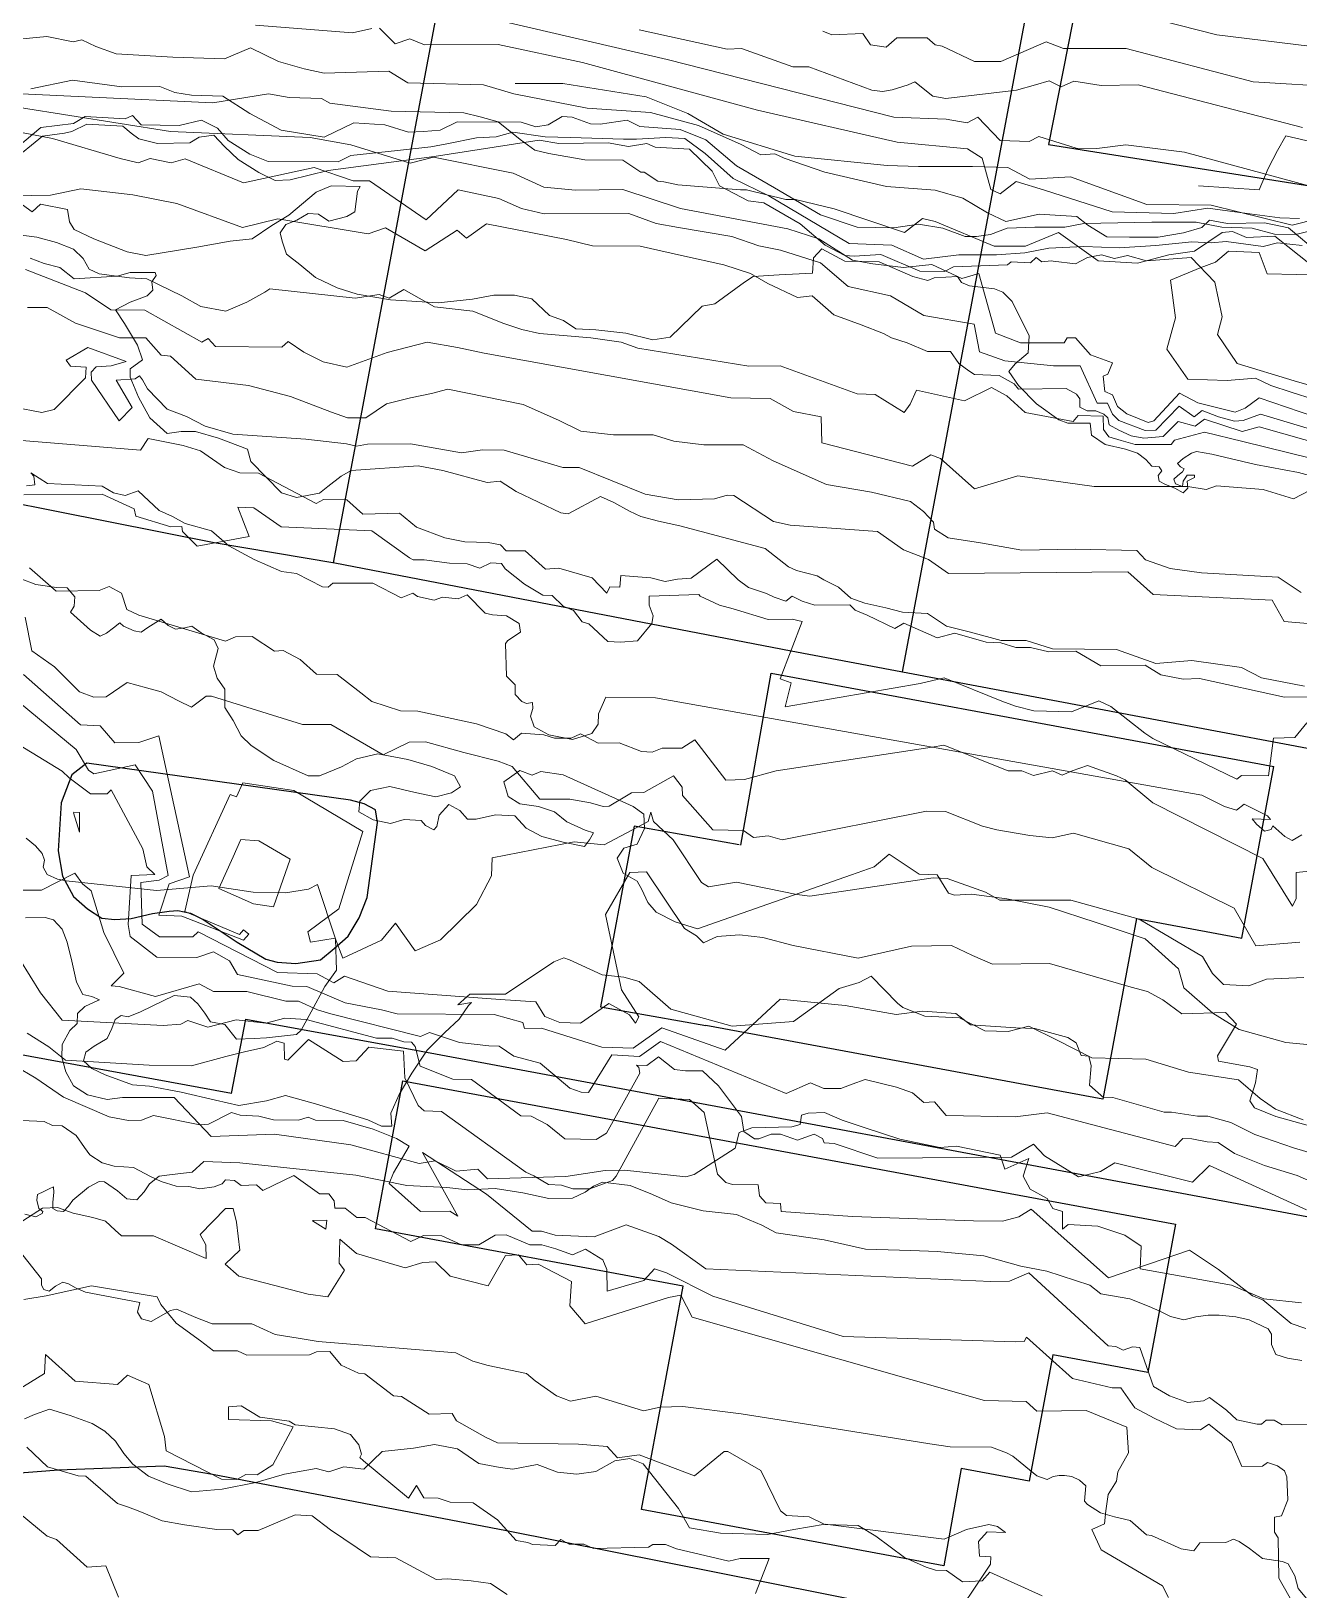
# Model space of a CAD drawing. Header units: metres. Extents: x 683 to 917, y -108 to 80.
# Drawn here: x 767.4 to 809.3, y 1.4 to 53 of the extents above; entities that cross this region are included whole.
import ezdxf

# ---------------------------------------------------------------- set-up
doc = ezdxf.new("R2010")
doc.units = ezdxf.units.M
doc.layers.add('Cadastre with houses', color=6, linetype='Continuous')
doc.layers.add('Landslide2025', color=21, linetype='Continuous')

msp = doc.modelspace()

# ---------------------------------------------------------------- linework, layer by layer
at = {"lineweight": 0}
for points, elevation in [([(774.777, 53.188), (777.997, 52.926), (778.629, 53.071)], 50.5), ([(782.7, 53.373), (788.417, 52.046), (795.922, 50.138), (797.654, 50.074), (798.344, 49.946), (798.697, 50.138), (799.435, 49.368), (800.397, 49.336), (800.717, 49.497), (801.952, 49.112), (802.642, 49.096), (803.604, 49.224), (805.545, 48.983), (809.778, 47.829)], 51), ([(804.751, 53.343), (806.611, 52.868), (811.757, 52.234), (818.416, 50.869), (823.74, 49.226), (824.927, 49.622), (826.233, 49.345), (826.6, 49.206), (826.877, 49.048), (827.124, 48.751), (828.222, 48.613), (829.212, 48.237), (829.618, 48.296), (830.36, 48.296), (830.973, 47.683)], 52.5), ([(766.717, 52.698), (767.872, 52.807), (768.738, 52.626), (769.026, 52.698), (769.495, 52.482), (770.163, 52.229), (772.039, 52.121), (773.753, 52.067), (774.619, 52.428), (775.539, 51.977), (776.387, 51.742), (777.055, 51.598), (779.2, 51.66), (779.826, 51.275), (782.327, 51.203), (783.338, 50.915), (785.767, 50.433), (787.86, 50.289), (789.448, 49.856), (790.867, 49.231), (791.516, 48.894), (791.973, 48.918), (792.286, 48.774), (793.633, 48.317), (795.678, 47.836), (797.29, 47.715), (798.204, 47.451), (799.022, 46.97), (799.623, 46.681), (800.73, 46.921), (801.98, 46.849), (802.341, 46.561), (802.967, 46.176), (803.724, 46.164), (804.675, 46.164), (805.516, 46.308), (806.118, 46.488), (806.37, 46.729), (806.972, 46.621), (808.199, 46.633), (808.992, 46.476), (809.991, 45.634)], 50), ([(778.881, 53.089), (779.405, 52.565), (779.892, 52.728), (780.379, 52.529), (782.82, 52.544), (785.611, 51.942), (791.408, 50.367), (796.027, 49.308), (798.36, 49.092), (798.841, 48.779), (799.13, 47.745), (799.443, 47.6), (799.972, 48.009), (800.91, 47.721), (803.147, 46.999), (805.192, 46.951), (806.322, 47.119), (807.381, 46.975), (808.704, 46.806), (809.353, 46.782)], 50.5), ([(787.489, 53.026), (790.398, 52.393), (790.873, 52.413), (792.575, 51.799), (793.109, 51.799), (795.187, 51.027), (795.543, 50.988), (795.86, 51.047), (796.394, 51.205), (796.612, 51.304), (797.206, 50.829), (797.641, 50.75), (799.976, 51.027), (800.61, 51.205), (801.065, 51.344), (801.461, 51.146), (801.876, 51.324), (802.787, 51.185), (804.014, 51.205), (809.456, 49.8)], 51.5), ([(810.742, 51.126), (807.813, 51.304), (803.618, 52.413), (801.54, 52.413), (800.966, 52.63), (799.462, 51.977), (798.591, 51.977), (797.522, 52.492), (797.285, 52.531), (797.028, 52.769), (796.018, 52.769), (795.662, 52.452), (795.148, 52.531), (794.89, 52.907), (793.861, 52.868), (793.564, 52.986)], 52), ([(809.773, 45.218), (808.535, 46.192), (807.601, 46.152), (807.134, 46.355), (806.789, 46.314), (805.876, 45.705), (805.023, 45.583), (803.988, 45.299), (802.689, 45.38), (801.37, 46.314), (800.274, 45.868), (799.239, 45.868), (797.29, 46.679), (796.864, 46.781), (796.276, 46.314), (793.941, 47.106), (792.663, 47.41), (792.338, 47.41), (791.039, 47.735), (790.836, 47.735), (788.766, 47.897), (788.306, 47.992), (788.103, 48.019), (787.656, 48.317), (787.535, 48.317), (786.939, 48.709), (785.681, 48.723), (784.49, 48.939), (784.03, 49.047), (783.543, 49.399), (782.812, 49.981), (782.217, 50.143), (781.676, 50.279), (779.267, 50.333), (777.237, 50.603), (776.967, 50.752), (775.898, 50.793), (775.208, 50.915), (773.368, 50.617), (764.899, 51.005)], 49.5), ([(766.962, 50.457), (771.965, 49.665), (776.593, 49.463), (777.933, 49.219), (779.901, 48.61), (780.673, 48.813), (783.311, 48.285), (784.326, 47.819), (785.381, 47.717), (786.944, 47.737), (788.852, 47.108), (792.404, 46.438), (793.439, 46.114), (794.555, 45.403), (795.225, 45.281), (796.24, 45.16), (797.174, 45.261), (798.168, 44.794), (798.737, 44.957), (799.285, 42.988), (800.117, 42.663), (801.558, 42.663), (801.659, 42.826), (801.933, 42.826), (802.43, 42.267), (803.161, 42.004), (803.009, 41.628), (802.847, 41.557), (802.902, 41.055), (803.161, 40.938), (803.324, 40.552), (803.633, 40.309), (804.343, 40.025), (804.526, 40.086), (805.379, 40.999), (805.987, 40.684), (807.226, 40.37), (807.55, 40.502), (808.017, 40.847), (809.823, 40.228)], 49), ([(809.718, 39.812), (808.063, 40.299), (807.485, 40.096), (807.201, 40.075), (806.673, 40.217), (806.125, 40.42), (805.861, 40.217), (805.364, 40.563), (804.593, 39.771), (804.237, 39.761), (803.375, 40.096), (803.162, 40.299), (802.989, 40.664), (802.654, 40.664), (802.086, 41.902), (801.203, 41.902), (799.6, 42.064), (798.757, 42.369), (798.575, 43.282), (796.91, 43.566), (795.804, 44.216), (794.404, 44.53), (793.49, 45.312), (792.171, 45.738), (791.451, 45.88), (790.558, 46.185), (788.792, 46.489), (788.051, 46.621), (787.138, 46.946), (784.337, 46.936), (783.586, 47.118), (782.835, 47.443), (781.495, 47.727), (780.43, 46.733), (778.552, 48.032), (778.014, 48.032), (776.726, 48.468), (774.381, 47.961), (772.453, 48.752), (771.986, 48.63), (771.296, 48.772), (770.89, 48.63), (770.302, 48.772), (768.059, 49.432), (767.085, 49.615)], 48.5), ([(766.07, 47.52), (767.988, 47.551), (768.993, 47.764), (770.713, 47.566), (772.174, 47.277), (774.351, 46.485), (775.523, 46.775), (778.507, 46.272), (779.085, 46.47), (780.394, 45.709), (781.46, 46.394), (781.764, 46.135), (782.434, 46.607), (785.083, 46.09), (785.935, 45.876), (787.518, 45.861), (788.888, 45.557), (790.289, 45.252), (791.172, 44.963), (791.75, 44.628), (792.724, 44.171), (793.211, 44.217), (793.744, 43.76), (793.927, 43.593), (794.84, 43.258), (795.571, 42.969), (795.845, 42.832), (796.362, 42.664), (797.032, 42.375), (797.793, 42.375), (798.067, 41.979), (798.402, 41.736), (798.585, 41.614), (799.407, 41.584), (799.909, 41.31), (800.046, 41.127), (801.629, 41.157), (801.972, 40.96), (802.078, 40.807), (802.078, 40.533), (802.322, 40.412), (802.604, 40.412), (802.878, 40.305), (803.007, 40.183), (803.053, 39.955), (803.372, 39.772), (803.783, 39.59), (804.194, 39.513), (804.834, 39.559), (805.336, 40.061), (805.899, 39.909), (806.204, 40.138), (807.452, 39.727), (808.015, 39.879), (810.238, 39.255)], 48), ([(766.77, 46.266), (767.541, 46.164), (768.191, 45.992), (768.749, 45.769), (769.074, 45.454), (769.266, 45.099), (769.601, 44.947), (770.606, 44.815), (771.184, 44.784), (772.341, 44.216), (772.971, 43.871), (773.793, 43.709), (774.493, 44.013), (775.092, 44.348), (775.254, 44.449), (778.085, 44.145), (778.877, 44.267), (779.202, 44.145), (779.689, 44.429), (780.704, 43.861), (781.982, 43.719), (783.007, 43.303), (783.596, 43.11), (784.184, 42.978), (785.879, 42.826), (786.894, 42.684), (787.442, 42.491), (791.116, 41.892), (792.151, 41.902), (794.708, 40.979), (795.297, 40.958), (796.261, 40.36), (796.464, 40.634), (796.667, 41.1), (798.26, 40.745), (799.153, 41.182), (799.66, 40.908), (800.269, 40.36), (801.852, 40.055), (802.025, 40.258), (802.847, 40.238), (802.857, 39.791), (803.04, 39.558), (803.446, 39.426), (803.913, 39.304), (805.1, 39.304), (805.212, 39.446), (806.206, 39.71), (807.475, 39.396), (811.28, 38.462)], 47.5), ([(805.08, 44.738), (806.067, 45.147), (806.572, 45.34), (807.005, 45.701), (808.015, 45.653), (808.28, 44.955), (810.204, 44.907)], 49.1), ([(809.705, 37.79), (809.157, 37.5), (808.152, 37.805), (806.599, 37.927), (806.264, 37.805), (805.656, 37.911), (802.55, 37.911), (800.023, 38.262), (798.592, 37.835), (797.466, 38.84), (797.146, 38.962), (796.537, 38.581), (793.539, 39.358), (793.508, 40.21), (792.595, 40.393), (791.818, 40.819), (790.524, 40.849), (782.35, 42.326), (781.467, 42.509), (780.462, 42.691), (779.138, 42.341), (777.799, 41.854), (777.022, 42.037), (776.383, 42.356), (775.865, 42.706), (775.652, 42.524), (773.46, 42.539), (773.217, 42.813), (773.004, 42.691), (771.116, 43.742), (769.99, 43.757), (769.152, 44.32), (767.158, 45.096)], 47), ([(809.843, 40.793), (809.074, 41.034), (808.4, 41.25), (807.895, 41.491), (806.957, 41.419), (805.658, 41.467), (804.96, 42.453), (805.249, 43.488), (805.079, 44.738)], 49.1), ([(767.23, 43.839), (767.885, 43.839), (768.814, 43.321), (770.275, 42.834), (771.143, 42.834), (771.66, 42.255), (771.965, 42.225), (772.802, 41.464), (774.552, 41.251), (775.938, 40.885), (777.292, 40.368), (777.825, 40.185), (778.434, 40.185), (779.119, 40.642), (779.911, 40.84), (780.611, 40.992), (781.144, 41.129), (783.64, 40.627), (784.812, 40.109), (785.558, 39.744), (786.639, 39.622), (787.948, 39.622), (788.633, 39.409), (789.623, 39.287), (790.932, 39.287), (791.921, 38.754), (793.687, 37.978), (795.179, 37.719), (796.473, 37.415), (796.899, 37.08), (797.234, 36.73), (797.264, 36.501), (797.721, 36.212), (798.786, 36.045), (800.156, 35.801), (801.922, 35.832), (803.962, 35.786), (804.251, 35.482), (805.073, 35.192), (806.108, 35.055), (808.651, 34.903), (809.046, 34.644), (809.412, 34.401)], 46.5), ([(812.985, 33.084), (808.845, 33.434), (808.449, 34.15), (804.506, 34.332), (803.669, 35.078), (797.732, 35.032), (797.062, 35.489), (796.24, 35.809), (795.373, 36.418), (792.481, 36.631), (791.933, 36.753), (790.623, 37.605), (790.395, 37.62), (789.984, 37.499), (788.782, 37.468), (787.686, 37.651), (785.493, 38.534), (784.961, 38.534), (783.012, 39.112), (782.297, 39.127), (781.597, 39.021), (779.907, 39.325), (778.491, 39.31), (778.126, 39.249), (777.791, 39.325), (776.451, 39.477), (774.031, 39.645), (773.118, 39.904), (772.494, 40.223), (771.854, 40.467), (771.2, 41.137), (771.032, 41.441), (770.941, 41.578), (770.789, 41.472), (770.165, 41.426), (770.697, 40.528), (770.264, 40.086), (769.35, 41.433), (769.335, 41.692), (769.502, 41.875), (770.005, 41.905), (770.492, 42.05), (769.228, 42.514), (768.513, 42.096), (768.65, 41.89), (769.175, 41.86), (769.152, 41.51), (768.117, 40.459), (767.699, 40.353), (766.785, 40.535)], 46), ([(766.769, 39.458), (770.97, 39.116), (771.222, 39.493), (772.386, 39.264), (772.957, 39.093), (773.756, 38.534), (774.258, 38.362), (774.875, 38.351), (776.793, 37.346), (777.033, 37.483), (777.809, 37.472), (778.334, 36.992), (779.544, 37.027), (780.115, 36.559), (781.051, 36.205), (781.714, 36.079), (782.479, 36.056), (782.89, 35.976), (783.084, 35.782), (783.712, 35.782), (784.385, 35.166), (784.83, 35.2), (785.926, 34.88), (786.417, 34.378), (786.509, 34.583), (786.84, 34.572), (786.874, 34.96), (787.867, 34.88), (788.347, 34.766), (788.758, 34.835), (789.203, 34.869), (790.059, 35.497), (790.767, 34.823), (791.11, 34.561), (791.703, 34.367), (791.954, 34.241), (792.343, 34.115), (792.548, 34.275), (792.879, 34.115), (793.302, 33.978), (794.466, 33.99), (794.637, 33.818), (795.037, 33.647), (795.95, 33.202), (796.247, 33.385), (797.355, 32.894), (797.937, 33.054), (798.976, 32.757), (799.467, 32.734), (799.958, 32.574), (800.449, 32.574), (801.054, 32.437), (801.944, 32.46), (802.778, 31.969), (804.239, 31.992), (804.764, 31.672), (805.495, 31.524), (806.043, 31.547), (808.851, 30.93), (810.233, 30.941)], 45.5), ([(809.596, 30.085), (809.197, 29.594), (808.489, 29.571), (808.329, 28.327), (807.427, 28.338), (807.279, 28.213), (804.499, 29.566), (804.236, 29.737), (803.106, 30.628), (802.706, 30.81), (801.804, 30.445), (800.56, 30.479), (799.943, 30.639), (799.498, 30.799), (797.58, 31.575), (796.792, 31.381), (792.317, 30.616), (792.522, 31.404), (792.157, 31.541), (792.888, 33.436), (792.557, 33.516), (791.757, 33.505), (790.593, 33.858), (790.148, 33.984), (789.508, 34.281), (789.463, 34.327), (787.819, 34.281), (787.819, 33.984), (787.944, 33.63), (787.91, 33.368), (787.431, 32.797), (786.871, 32.751), (786.449, 32.774), (785.821, 33.356), (785.592, 33.425), (785.307, 33.801), (784.965, 33.95), (784.599, 34.304), (784.291, 34.315), (783.686, 34.68), (783.046, 35.183), (782.921, 35.354), (782.578, 35.377), (782.213, 35.206), (781.791, 35.343), (781.208, 35.365), (780.364, 35.48), (779.998, 35.48), (779.884, 35.548), (778.628, 36.439), (775.626, 36.576), (774.724, 37.204), (774.198, 37.226), (774.575, 36.256), (772.851, 35.936), (772.36, 36.416), (772.338, 36.587), (771.972, 36.576), (770.819, 36.93), (770.762, 37.169), (769.7, 37.649), (767.109, 37.637)], 45), ([(767.299, 35.212), (768.173, 34.441), (769.598, 34.467), (769.932, 34.596), (770.343, 34.377), (770.517, 33.831), (770.915, 33.645), (773.785, 32.785), (774.119, 32.926), (774.672, 32.939), (775.404, 32.451), (775.699, 32.476), (776.264, 32.181), (776.804, 31.693), (777.484, 31.68), (778.268, 31.076), (778.627, 30.794), (779.578, 30.486), (780.156, 30.473), (782.095, 30.049), (783.071, 29.715), (783.328, 29.522), (783.585, 29.741), (784.33, 29.689), (784.677, 29.574), (785.229, 29.574), (785.537, 29.715), (786.128, 29.407), (786.822, 29.419), (787.567, 29.137), (787.914, 29.111), (788.248, 29.24), (788.903, 29.24), (789.326, 29.522), (790.354, 28.186), (790.97, 28.212), (792.024, 28.495), (797.187, 29.278), (797.572, 29.342), (799.704, 28.495), (800.154, 28.495), (800.539, 28.341), (801.168, 28.495), (801.49, 28.353), (801.824, 28.495), (802.337, 28.675), (803.288, 28.328), (803.583, 28.199), (804.495, 27.429), (808.143, 25.592), (809.119, 24.012), (809.247, 24.269), (809.247, 25.13), (809.684, 25.168)], 44.5), ([(809.369, 22.818), (807.905, 22.702), (807.186, 23.948), (804.463, 25.297), (803.705, 25.913), (801.868, 26.427), (801.162, 26.273), (800.417, 26.35), (799.325, 26.542), (798.85, 26.658), (797.63, 27.146), (797.001, 27.159), (792.223, 26.208), (791.76, 26.337), (791.272, 26.286), (790.938, 26.517), (789.924, 26.542), (788.922, 27.673), (788.909, 27.955), (788.626, 28.328), (787.637, 27.775), (787.226, 27.763), (786.494, 27.326), (786.289, 27.313), (785.878, 27.429), (785.184, 27.557), (784.195, 27.557), (783.283, 28.636), (782.821, 28.816), (781.678, 29.098), (780.406, 29.458), (779.867, 29.445), (779.006, 29.021), (777.272, 30.023), (776.335, 30.023), (773.317, 30.961), (773.15, 30.961), (772.662, 30.601), (772.225, 30.807), (771.66, 31.115), (771.172, 31.243), (770.529, 31.423), (769.836, 30.948), (769.425, 30.935), (768.95, 31.115), (768.128, 31.937), (767.37, 32.463), (767.151, 33.581)], 44), ([(811.225, 16.309), (808.567, 17.054), (807.86, 17.337), (807.706, 17.568), (807.899, 18.159), (807.963, 18.608), (807.706, 18.698), (806.666, 18.878), (806.64, 19.058), (807.269, 20.111), (806.897, 20.496), (805.458, 20.445), (804.829, 20.907), (804.315, 21.19), (803.776, 21.331), (801.079, 22.115), (799.184, 22.095), (798.529, 22.378), (797.823, 22.712), (796.5, 22.686), (794.74, 22.288), (792.582, 22.712), (791.581, 22.981), (790.81, 23.059), (790.065, 23.007), (789.615, 22.802), (789.384, 23.033), (788.986, 23.277), (787.727, 25.152), (787.175, 25.126), (786.366, 23.739), (786.905, 21.248), (787.47, 20.348), (787.368, 20.143), (787.162, 20.413), (786.482, 20.785), (785.544, 20.143), (784.863, 20.156), (784.362, 20.361), (784.067, 20.849), (782.885, 20.926), (779.161, 21.196), (777.722, 21.697), (777.375, 21.479), (776.823, 21.774), (775.513, 21.813), (772.88, 23.161), (772.706, 22.994), (771.602, 22.994), (771.024, 23.418), (770.985, 24.792), (771.589, 24.87), (771.884, 25.03), (771.371, 27.817), (770.793, 28.691), (769.431, 28.395), (769.251, 28.511), (768.84, 29.204), (766.015, 31.529)], 43), ([(767.1, 31.683), (768.988, 30.013), (769.63, 29.988), (770.118, 29.423), (770.915, 29.436), (771.583, 29.654), (772.597, 24.979), (771.917, 24.748), (771.583, 23.72), (772.34, 23.681), (774.383, 22.885), (774.562, 23.091), (774.383, 23.232), (774.254, 23.078), (772.443, 23.836), (772.713, 25.043), (773.946, 27.714), (774.151, 27.637), (774.357, 28.1), (776.052, 27.843), (778.338, 26.481), (777.542, 23.925), (776.515, 23.168), (776.605, 22.821), (777.414, 22.949), (777.671, 22.294), (778.955, 22.885), (779.417, 23.45), (780.072, 22.538), (780.907, 22.898), (782.102, 24.067), (782.59, 25.017), (782.616, 25.608), (785.338, 26.147), (786.327, 26.045), (787.779, 26.815), (787.869, 27.124), (787.959, 26.815), (788.614, 26.212), (789.551, 24.799), (789.782, 24.658), (790.707, 24.812), (792.711, 24.401), (793.135, 24.349), (797.219, 24.953), (797.681, 24.927), (798.953, 24.478), (799.428, 24.208), (801.779, 24.208), (804.039, 23.579), (806.145, 22.346), (806.467, 21.781), (806.839, 21.421), (807.674, 21.37), (808.265, 21.601), (809.498, 21.652)], 43.5), ([(766.336, 29.725), (768.378, 28.479), (768.609, 28.26), (769.316, 27.734), (769.868, 27.734), (769.996, 27.862), (771.05, 25.91), (771.178, 25.319), (771.448, 25.062), (770.664, 25.024), (770.562, 23.405), (770.626, 23.007), (771.512, 22.326), (772.835, 22.314), (773.387, 22.506), (773.914, 22.198), (774.184, 21.748), (774.761, 21.633), (775.994, 21.363), (776.483, 21.35), (777.754, 20.811), (778.949, 20.58), (779.475, 20.451), (782.686, 20.426), (783.637, 20.156), (783.688, 19.963), (784.253, 19.976), (786.244, 19.347), (787.284, 19.308), (788.235, 19.989), (790.328, 19.244), (792.152, 20.939), (794.31, 20.721), (795.992, 20.426), (796.866, 20.541), (797.97, 20.464), (798.458, 20.079), (799.961, 19.989), (800.591, 19.963), (801.682, 19.668), (801.952, 19.488), (802.119, 19.064), (802.376, 19.051), (802.453, 18.73), (802.401, 18.088), (802.877, 17.664), (803.172, 17.677), (804.868, 17.189), (805.112, 17.189), (805.972, 17.06), (806.319, 17.06), (807.077, 16.855), (807.873, 16.457), (809.157, 16.007), (810.673, 15.558)], 42.5), ([(768.751, 27.13), (768.956, 27.117), (768.956, 26.462), (768.751, 27.104)], 42.1), ([(774.282, 26.218), (774.891, 26.177), (775.926, 25.569), (775.378, 23.996), (774.708, 24.087), (773.562, 24.594), (774.039, 25.65), (774.282, 26.198)], 43.1), ([(811.281, 14.209), (809.278, 15.095), (808.199, 15.423), (807.197, 15.827), (806.658, 16.193), (806.292, 16.213), (805.791, 16.309), (805.487, 16.324), (805.237, 16.054), (800.998, 17.171), (799.939, 17.036), (797.656, 17.085), (797.261, 17.537), (796.914, 17.508), (796.538, 17.836), (796.008, 18.019), (794.968, 18.269), (794.535, 18.125), (794.169, 17.971), (793.6, 17.971), (793.157, 18.163), (792.358, 17.807), (788.187, 19.531), (787.493, 19.04), (786.578, 19.088), (785.807, 17.846), (785.566, 17.855), (785.191, 17.99), (784.208, 18.818), (783.332, 19.05), (782.85, 19.377), (782.503, 19.387), (781.54, 19.502), (780.538, 19.83), (780.249, 19.695), (777.272, 20.446), (776.829, 20.581), (776.203, 20.87), (775.789, 20.87), (774.489, 21.188), (773.39, 21.193), (772.918, 21.443), (771.473, 21.02), (770.26, 21.357), (770, 21.376), (770.414, 21.79), (769.759, 23.139), (769.335, 24.526), (769.046, 24.748), (768.795, 25.104), (767.697, 24.545), (767.071, 24.545)], 42), ([(766.975, 22.249), (767.658, 21.143), (768.373, 20.244), (771.722, 20.06), (772.307, 20.103), (772.535, 20.233), (773.206, 20.005), (774.138, 20.255), (775.125, 20.135), (775.753, 20.309), (776.458, 20.265), (778.788, 19.648), (779.308, 19.648), (779.687, 19.518), (779.947, 19.507), (780.066, 19.366), (780.229, 18.716), (781.313, 18.282), (781.93, 18.271), (783.567, 17.069), (783.903, 17.058), (784.434, 16.787), (785.019, 16.31), (786.059, 16.288), (786.406, 16.494), (787.511, 18.488), (787.479, 18.672), (787.392, 18.748), (787.739, 18.74), (788.129, 19.022), (788.66, 18.61), (789.018, 18.556), (789.581, 18.556), (790.112, 18.068), (790.871, 17.05), (790.947, 16.551), (791.304, 16.313), (791.445, 16.313), (791.857, 16.464), (792.171, 16.464), (792.724, 16.269), (793.277, 16.464), (793.558, 16.324), (793.613, 16.172), (793.938, 16.15), (795.39, 15.673), (799.811, 15.706), (800.548, 16.128), (800.906, 15.744), (802.033, 15.056), (802.764, 15.229), (803.241, 15.511), (805.81, 14.871), (806.373, 15.424), (809.581, 13.961)], 41.5), ([(767.223, 19.808), (767.93, 19.357), (768.491, 18.918), (771.259, 18.747), (772.661, 18.723), (773.794, 19.04), (774.416, 19.186), (775.05, 19.332), (775.489, 19.539), (775.733, 19.478), (775.745, 18.942), (775.855, 18.918), (776.537, 19.6), (777.684, 18.869), (778.11, 18.893), (778.537, 19.344), (779.683, 19.21), (779.72, 18.332), (780.171, 17.418), (780.366, 17.235), (780.939, 17.211), (783.731, 15.211), (783.999, 15.089), (784.486, 14.797), (784.913, 14.772), (785.291, 14.651), (785.848, 14.651), (786.604, 14.927), (786.718, 15.073), (788.14, 17.658), (789.148, 17.609), (789.635, 17.186), (790.074, 15.138), (790.351, 14.862), (790.578, 14.797), (791.423, 14.781), (791.472, 14.423), (791.684, 14.195), (792.171, 14.163), (792.188, 13.903), (794.545, 13.74), (798.56, 13.594), (799.519, 13.578), (800.055, 13.724), (800.462, 13.984), (803.03, 11.708), (805.712, 12.619), (806.671, 11.985), (807.793, 11.107), (808.134, 10.977), (809.077, 10.197), (809.565, 10.034)], 41), ([(809.615, 6.854), (808.774, 6.845), (808.518, 6.991), (808.253, 6.991), (808.097, 6.863), (807.951, 6.863), (807.283, 7.009), (806.936, 7.329), (806.369, 7.741), (806.177, 7.631), (805.656, 7.576), (805.043, 7.796), (804.513, 8.107), (804.065, 9.405), (803.818, 9.423), (803.516, 9.314), (803.269, 9.433), (803.022, 9.451), (800.389, 11.874), (799.749, 11.6), (799.127, 11.581), (789.691, 12.002), (788.557, 12.825), (788.136, 13.081), (787.057, 13.465), (785.997, 13.063), (784.698, 13.117), (784.246, 13.255), (783.944, 13.255), (782.426, 14.48), (780.314, 15.861), (781.475, 13.748), (781.219, 13.913), (780.241, 13.904), (779.207, 14.827), (779.354, 15.184), (779.866, 16.071), (779.454, 16.318), (778.677, 16.629), (777.68, 16.912), (776.763, 16.924), (776.519, 17.022), (776.202, 16.924), (775.373, 16.936), (774.886, 17.058), (774.276, 17.095), (773.983, 17.18), (773.227, 16.79), (772.935, 16.778), (771.399, 17.083), (771.009, 16.924), (770.57, 16.912), (769.936, 17.034), (768.424, 17.692), (767.51, 18.314), (766.827, 18.716)], 40.5), ([(765.546, 16.983), (767.782, 16.887), (768.056, 16.75), (768.372, 16.736), (768.838, 16.421), (769.112, 16.023), (769.291, 15.776), (769.702, 15.516), (770.1, 15.406), (770.738, 15.365), (771.3, 15.063), (771.657, 14.898), (772.151, 14.747), (772.576, 14.734), (772.932, 14.651), (773.412, 14.72), (773.673, 14.816), (773.783, 14.953), (774.084, 14.926), (774.304, 14.761), (774.811, 14.789), (775.017, 14.597), (776.046, 15.09), (776.896, 14.487), (777.212, 14.487), (777.39, 14.254), (777.41, 14.019), (777.751, 14.018), (778.137, 13.705), (778.412, 13.705), (779.918, 12.915), (780.345, 13.104), (780.946, 13.1), (781.596, 12.802), (782.172, 12.802), (782.721, 13.117), (783.078, 13.131), (783.859, 12.802), (784.257, 12.802), (784.723, 12.665), (785.272, 12.473), (785.711, 12.651), (786.287, 12.308), (786.41, 11.979), (786.424, 11.266), (786.986, 11.43), (787.645, 11.622), (787.988, 12.007), (788.39, 11.878), (789.926, 11.101), (794.242, 9.766), (799.948, 9.583), (800.24, 9.602), (800.313, 9.748), (801.831, 8.376), (803.148, 8.066), (803.441, 8.066), (803.898, 7.407), (804.538, 7.06), (805.283, 6.712), (806.069, 6.676), (806.348, 6.859), (807.098, 6.255), (807.441, 5.46), (808.127, 5.469), (808.291, 5.597), (808.621, 5.487), (808.858, 5.322), (808.931, 5.121), (808.968, 4.353), (808.758, 3.832), (808.52, 3.786), (808.529, 3.283), (808.648, 3.101), (808.666, 1.766), (809.855, -0.324)], 40), ([(766.424, 13.179), (767.723, 14.015), (768.225, 14.035), (768.737, 13.848), (769.396, 13.71), (769.809, 13.582), (770.129, 13.287), (770.341, 13.1), (771.403, 13.095), (773.15, 12.352), (773.14, 12.805), (772.944, 13.14), (773.79, 14.006), (774.036, 14.006), (774.154, 13.553), (774.262, 12.618), (773.77, 12.165), (774.223, 11.762), (776.526, 11.171), (777.175, 11.073), (777.726, 11.959), (777.549, 12.195), (777.569, 12.982), (778.12, 12.51), (779.734, 12.037), (780.324, 12.215), (780.737, 12.234), (781.229, 11.762), (782.489, 11.447), (783.06, 12.451), (783.493, 12.47), (783.768, 12.136), (784.142, 12.155), (785.245, 11.585), (785.185, 10.778), (785.697, 10.187), (788.453, 11.053), (788.866, 11.132), (789.24, 10.404), (798.923, 7.648), (800.301, 7.609), (800.655, 7.294), (802.289, 7.314), (803.637, 6.763), (803.686, 5.916), (803.332, 5.287), (803.293, 4.972), (803.017, 4.529), (802.938, 3.997), (802.899, 3.564), (802.476, 3.377), (802.781, 2.698), (804.818, 1.508), (805.015, 1.124)], 39.5), ([(776.667, 13.604), (777.139, 13.619), (777.114, 13.315), (776.667, 13.589)], 39.6), ([(800.832, 1.173), (799.1, 1.96), (798.845, 1.675), (798.195, 1.645), (797.664, 2.019), (797.3, 2.029), (796.994, 2.128), (796.276, 2.452), (795.322, 3.151), (794.741, 3.505), (793.629, 3.545), (793.117, 3.791), (792.369, 3.84), (792.168, 3.993), (791.518, 5.331), (790.416, 5.961), (790.298, 5.961), (789.314, 5.154), (787.483, 5.843), (786.765, 5.744), (786.421, 6.118), (785.476, 6.197), (782.799, 6.246), (782.396, 6.433), (781.431, 6.974), (781.293, 7.21), (780.536, 7.191), (779.611, 7.781), (779.355, 7.801), (778.4, 8.529), (778.194, 8.549), (777.613, 8.815), (777.239, 9.267), (776.796, 9.257), (776.57, 9.159), (774.493, 9.149), (774.179, 9.287), (773.391, 9.287), (772.958, 9.621), (772.151, 10.202), (771.64, 10.822), (771.522, 11.078), (769.347, 11.442), (767.851, 11.107), (767.113, 10.989)], 39), ([(766.637, 7.825), (767.794, 8.543), (767.829, 9.166), (768.811, 8.289), (770.204, 8.175), (770.537, 8.482), (771.247, 8.175), (771.764, 6.458), (771.817, 5.984), (773.648, 5.038), (774.157, 5.029), (774.455, 5.195), (774.832, 5.187), (775.349, 5.52), (776.032, 6.773), (775.314, 6.975), (773.885, 7.018), (773.885, 7.439), (774.306, 7.465), (774.928, 7.089), (775.892, 6.966), (776.094, 6.843), (777.391, 6.703), (777.925, 6.519), (778.197, 6.177), (778.293, 5.87), (778.232, 5.756), (778.355, 5.651), (779.845, 4.415), (780.116, 4.827), (780.353, 4.424), (780.826, 4.407), (781.229, 4.284), (781.983, 4.258), (782.789, 3.697), (783.412, 3.013), (783.797, 2.943), (783.955, 2.873), (784.7, 2.847), (784.893, 3.039), (785.165, 2.891), (785.655, 2.891), (785.971, 2.75), (787.794, 2.785), (787.934, 2.873), (788.355, 2.873), (788.723, 2.733), (790.458, 2.33), (790.826, 2.417), (791.79, 2.417), (791.343, 1.252)], 38.5), ([(783.114, 1.22), (782.566, 1.584), (781.918, 1.671), (781.138, 1.741), (780.761, 1.724), (779.424, 2.438), (778.583, 2.473), (777.268, 3.367), (776.655, 3.823), (776.094, 3.858), (774.871, 3.341), (774.389, 3.341), (774.196, 3.201), (774.03, 3.358), (773.495, 3.376), (772.426, 3.534), (771.69, 3.656), (770.945, 3.972), (770.577, 4.112), (770.209, 4.235), (769.166, 5.137), (768.903, 5.155), (768.272, 5.339), (767.895, 5.453), (767.203, 6.101)], 38), ([(766.983, 3.889), (767.877, 3.152), (768.193, 3.047), (769.205, 2.123), (769.827, 2.175), (770.239, 1.132)], 37.5)]:
    msp.add_lwpolyline(points, dxfattribs=dict(at, elevation=elevation))
at = {"layer": 'Cadastre with houses'}
for p, q in [((803.272, 60.607, 57), (801.043, 49.235, 57)), ((801.043, 49.235, 57), (816.43, 46.797, 57)), ((790.847, 26.034, 47.5), (791.858, 31.732, 47.5)), ((791.858, 31.732, 47.5), (808.498, 28.643, 47.5)), ((803.953, 23.6, 47.5), (802.843, 17.623, 47.5)), ((786.204, 20.684, 47.5), (789.692, 20.064, 47.5)), ((802.843, 17.623, 47.5), (789.692, 20.064, 47.5))]:
    msp.add_line(p, q, dxfattribs=at)
for points in [[(783.934, 69.616, 58.1), (783.217, 66.034, 57.9), (781.814, 59.099, 57.81), (777.356, 35.385, 46.91)], [(802.771, 66.005, 58), (802.054, 62.423, 58), (800.651, 55.489, 58), (796.193, 31.775, 47.1)], [(744.38, 41.561, 45.1), (758.491, 38.949, 46), (761.177, 38.484, 46.6), (773.408, 36.059, 47.1), (777.405, 35.377, 47), (792.515, 32.468, 47.1), (812.9, 28.628, 47.1), (815.057, 28.203, 47.4)], [(769.196, 28.75, 46), (768.701, 28.358, 46), (768.34, 27.429, 46), (768.247, 25.85, 46), (768.391, 25.004, 46), (768.752, 24.333, 46), (769.217, 23.92, 46), (769.691, 23.621, 46), (770.125, 23.569, 46), (770.662, 23.6, 46), (771.363, 23.765, 46), (771.921, 23.848, 46), (772.21, 23.869, 46), (772.622, 23.786, 46), (773.045, 23.569, 46), (774.17, 22.826, 46), (775.12, 22.259, 46), (775.502, 22.156, 46), (776.11, 22.114, 46), (776.936, 22.238, 46), (777.38, 22.61, 46), (777.844, 23.022, 46), (778.216, 23.631, 46), (778.474, 24.302, 46), (778.825, 26.779, 46), (778.752, 27.202, 46), (778.381, 27.398, 46), (777.927, 27.522, 46), (769.196, 28.75, 46)], [(807.441, 22.953, 47.5), (808.498, 28.643, 47.5)], [(790.802, 26.042, 47.5), (787.314, 26.661, 47.5), (786.204, 20.684, 47.5)], [(773.982, 17.813, 42.75), (764.185, 19.604, 43.1), (741.243, 23.878, 40.6), (736.329, 24.704, 40.494)], [(803.953, 23.6, 47.5), (807.441, 22.953, 47.5)], [(773.982, 17.813, 42.75), (774.457, 20.267, 43.6), (780.087, 19.247, 43.6), (809.773, 13.706, 43.6), (812.157, 13.251, 43.8)], [(779.66, 18.234, 44), (805.242, 13.484, 44), (804.331, 8.578, 44), (801.182, 9.163, 44), (800.405, 4.978, 44), (798.154, 5.396, 44), (797.569, 2.175, 44), (787.563, 4.032, 44), (788.938, 11.436, 44), (778.749, 13.328, 44), (779.66, 18.234, 44)], [(779.66, 18.234, 44), (805.242, 13.484, 44)], [(748.6, 4.395, 38.6), (749.422, 4.276, 38.65), (751.074, 4.355, 39.1), (765.833, 5.157, 39.6), (768.255, 5.345, 40.1), (771.758, 5.483, 40.5), (773.351, 5.206, 40.6), (783.088, 3.346, 40.6), (809.312, -1.868, 41.976)]]:
    msp.add_polyline3d(points, dxfattribs=at)
at = {"layer": 'Landslide2025', "lineweight": 0}
for points, elevation in [([(809.627, 46.354), (809.231, 46.25), (808.525, 46.268), (807.785, 46.457), (806.786, 46.491), (805.926, 46.663), (804.462, 46.663), (802.207, 46.612), (801.587, 46.491), (800.589, 46.491), (799.676, 46.457), (799.125, 46.25), (798.66, 46.181), (798.282, 46.181), (797.541, 46.457), (796.732, 46.595), (795.923, 46.474), (794.701, 46.491), (793.495, 46.905), (791.963, 47.8), (790.706, 48.523), (789.691, 49.384), (788.847, 49.728), (787.504, 49.831), (787.091, 50.038), (786.196, 49.9), (785.869, 49.917), (785.266, 50.141), (784.939, 50.158), (784.474, 49.883), (784.061, 49.814), (783.579, 49.969), (781.461, 49.986), (780.893, 49.711), (780.342, 49.659), (779.843, 49.642), (779.068, 49.883), (778.035, 49.952), (777.054, 49.47), (775.625, 49.711), (774.592, 50.262), (773.697, 50.83), (772.664, 50.864), (772.113, 50.95), (771.614, 51.157), (770.357, 51.14), (768.721, 51.364), (767.344, 51.071)], 50), ([(783.377, 51.256), (784.961, 51.256), (787.715, 50.808), (789.092, 50.257), (790.263, 49.569), (792.639, 48.846), (795.703, 48.536), (796.736, 48.501), (798.527, 48.501), (799.698, 48.467), (800.421, 48.088), (801.764, 48.157), (804.294, 47.245), (806.429, 47.227), (809.115, 46.556), (810.768, 46.986)], 51), ([(766.5, 48.811), (767.671, 49.793), (768.756, 49.93), (769.134, 50.154), (770.46, 50.085), (770.701, 50.189), (770.994, 49.879), (772.251, 49.861), (772.991, 50.034), (773.525, 49.775), (773.869, 49.362), (774.592, 48.915), (775.195, 48.673), (777.519, 48.656), (777.932, 48.863), (779.481, 49.035), (780.583, 49.156), (781.117, 49.259), (782.098, 49.448), (782.753, 49.483), (783.303, 49.638), (784.371, 49.483), (785.214, 49.465), (786.971, 49.414), (787.401, 49.414), (788.365, 49.465), (789.002, 49.431), (789.673, 48.932), (790.603, 48.105), (791.774, 47.537), (794.442, 45.953), (795.854, 45.902), (796.904, 45.437), (798.075, 45.575), (799.315, 45.575), (800.261, 45.643), (801.053, 45.798), (802.207, 45.85), (803.378, 45.816), (804.6, 45.884), (805.788, 46.005), (806.425, 45.971), (806.924, 46.022), (808.147, 45.85), (808.629, 45.971), (809.438, 45.884)], 49), ([(812.631, 40.41), (809.171, 41.408), (807.294, 41.976), (806.64, 42.94), (806.795, 43.526), (806.554, 44.679), (805.762, 45.488), (804.281, 45.385), (803.662, 45.557), (803.231, 45.454), (802.801, 45.575), (802.336, 45.488), (801.94, 45.282), (801.2, 45.368), (801.131, 45.385), (800.821, 45.351), (800.632, 45.488), (800.442, 45.316), (799.805, 45.351), (799.685, 45.247), (797.894, 45.179), (797.602, 45.024), (796.775, 45.041), (795.484, 45.592), (794.606, 45.54), (794.296, 45.557), (793.642, 45.902), (792.815, 46.608), (791.61, 47.296), (791.094, 47.365), (790.147, 47.864), (789.906, 48.346), (789.148, 49.078), (788.012, 49.147), (787.737, 49.267), (787.134, 49.164), (786.463, 49.285), (784.827, 49.267), (784.173, 49.371), (780.695, 48.837), (777.183, 48.372), (775.926, 48.062), (775.427, 48.045), (774.893, 48.303), (774.205, 48.734), (773.757, 49.164), (773.395, 49.543), (772.913, 49.474), (772.604, 49.285), (771.536, 49.267), (770.916, 49.422), (770.658, 49.612), (770.383, 49.836), (769.195, 49.904), (768.695, 49.663), (768.454, 49.612), (767.731, 49.508), (766.698, 48.665)], 48), ([(824.825, 44.025), (824.326, 44.163), (823.998, 44.128), (823.568, 44.456), (823.034, 45.247), (822.483, 45.402), (821.554, 45.953), (820.899, 47.158), (818.988, 48.295), (816.199, 48.76), (814.013, 48.329), (808.9, 49.517), (808.624, 49.035), (808.314, 48.432), (808.022, 47.727), (806.007, 47.864)], 52), ([(766.746, 47.464), (767.383, 46.999), (767.658, 47.257), (768.553, 47.085), (768.622, 46.672), (768.777, 46.414), (769.431, 46.104), (770.533, 45.674), (771.153, 45.553), (772.84, 45.829), (773.942, 46.035), (774.665, 46.104), (775.319, 46.552), (775.888, 46.896), (776.783, 47.653), (777.282, 47.86), (778.246, 47.843), (778.16, 47.688), (778.074, 46.999), (777.799, 46.844), (777.213, 46.689), (776.869, 46.93), (776.525, 46.948), (776.146, 46.724), (775.784, 46.586), (775.595, 46.311), (775.664, 46.035), (775.801, 45.605), (776.249, 45.26), (776.766, 44.83), (777.489, 44.486), (778.143, 44.279), (779.245, 44.09), (780.829, 43.986), (781.965, 44.107), (782.671, 44.245), (783.359, 44.245), (783.928, 44.124), (784.513, 43.573), (784.978, 43.401), (785.391, 43.126), (786.045, 43.091), (787.044, 42.988), (787.939, 42.764), (788.507, 42.85), (789.574, 43.883), (789.988, 43.952), (790.969, 44.675), (791.262, 44.864), (792.122, 44.916), (793.224, 44.968), (793.259, 45.484), (793.534, 45.777), (794.292, 45.364), (795.428, 45.346), (796.547, 44.864), (797.046, 44.727), (797.253, 44.813), (798.028, 44.864), (798.165, 44.658), (798.424, 44.554), (799.25, 44.451), (799.525, 44.348), (799.835, 44.038), (800.404, 42.902), (800.369, 42.334), (799.939, 41.972), (799.732, 41.714), (800.042, 41.249), (800.645, 40.646), (801.385, 40.113), (801.678, 40.009), (802.418, 40.009), (802.469, 39.613), (802.917, 39.304), (803.589, 39.149), (803.984, 39.011), (804.26, 38.804), (804.467, 38.58), (804.708, 38.563), (804.794, 38.426), (804.673, 38.271), (804.708, 38.081), (804.914, 37.978), (805.224, 37.857), (805.5, 37.702), (805.654, 37.857), (805.637, 38.081), (805.878, 38.202), (805.878, 38.288), (805.637, 38.288), (805.5, 38.081), (805.482, 37.909), (805.241, 37.995), (805.19, 38.15), (805.327, 38.271), (805.482, 38.391), (805.534, 38.494), (805.413, 38.563), (805.31, 38.667), (805.5, 38.839), (805.775, 39.011), (805.947, 39.063), (806.446, 38.976), (807.893, 38.632), (809.322, 38.374), (810.441, 38.064)], 47), ([(809.52, 31.298), (808.091, 31.573), (807.428, 31.918), (805.784, 32.15), (804.596, 32.047), (803.296, 32.512), (801.178, 32.529), (800.3, 32.804), (799.474, 32.804), (798.458, 33.08), (797.666, 33.286), (797.029, 33.7), (796.203, 33.751), (795.652, 33.889), (794.963, 34.044), (794.498, 34.216), (794.085, 34.578), (793.603, 34.819), (793.379, 34.956), (792.691, 35.129), (792.432, 35.249), (791.658, 35.852), (788.834, 36.609), (788.128, 36.764), (787.543, 36.919), (787.164, 37.091), (786.648, 37.384), (786.2, 37.573), (785.133, 37.005), (784.892, 37.04), (783.411, 37.745), (782.877, 38.09), (782.447, 38.038), (780.984, 38.434), (780.166, 38.598), (777.945, 38.443), (777.618, 38.253), (777.17, 37.909), (776.895, 37.685), (776.137, 37.547), (775.638, 37.702), (774.622, 38.735), (774.519, 39.149), (773.555, 39.51), (772.797, 39.734), (772.315, 39.734), (771.85, 39.665), (771.282, 40.182), (770.903, 40.87), (770.628, 41.524), (770.628, 41.809), (771.041, 42.101), (770.869, 42.583), (770.439, 43.306), (770.146, 43.754), (770.628, 44.012), (771.196, 44.219), (771.385, 44.408), (771.351, 44.684), (771.489, 44.89), (771.454, 44.994), (770.628, 44.994), (770.198, 44.873), (768.769, 44.787), (768.295, 45.157), (767.779, 45.295), (767.314, 45.467)], 46), ([(767.195, 37.928), (767.477, 37.967), (767.438, 38.25), (767.341, 38.357), (767.896, 38.006), (769.7, 37.919), (770.08, 37.695), (770.46, 37.607), (770.898, 37.763), (771.59, 37.119), (772.029, 36.915), (772.448, 36.681), (773.325, 36.437), (773.9, 35.94), (774.739, 35.492), (775.645, 35.092), (776.132, 35.024), (777, 34.585), (777.185, 34.576), (777.341, 34.712), (778.667, 34.712), (779.602, 34.225), (779.992, 34.381), (780.148, 34.264), (780.694, 34.147), (780.967, 34.244), (781.493, 34.186), (781.785, 34.322), (782.39, 33.718), (782.624, 33.659), (783.092, 33.63), (783.511, 33.377), (783.55, 33.084), (783.131, 32.811), (783.062, 32.714), (783.092, 31.632), (783.384, 31.34), (783.374, 31.018), (783.598, 30.794), (783.754, 30.726), (783.949, 30.755), (783.969, 30.56), (783.881, 30.307), (784.008, 29.946), (784.495, 29.683), (785.275, 29.527), (785.918, 29.732), (786.123, 30.043), (786.133, 30.385), (786.376, 30.93), (788.023, 30.911), (806.113, 27.685), (806.873, 27.314), (807.263, 27.197), (807.517, 27.392), (808.296, 27.002), (808.394, 26.885), (807.79, 26.905), (807.926, 26.73), (808.199, 26.496), (808.413, 26.554), (808.472, 26.671), (808.862, 26.32), (809.105, 26.184), (809.427, 26.379)], 45), ([(809.952, 19.403), (808.899, 19.501), (807.359, 19.929), (806.482, 20.475), (805.527, 21.313), (805.351, 21.937), (804.24, 22.931), (802.622, 23.477), (801.063, 23.984), (799.659, 24.257), (798.49, 24.413), (797.924, 24.374), (797.729, 24.442), (797.359, 25.056), (796.755, 25.076), (795.761, 25.738), (795.263, 25.31), (794.513, 25.046), (789.415, 23.263), (788.675, 23.497), (788.051, 23.809), (787.768, 24.14), (787.573, 24.569), (787.417, 24.842), (786.959, 25.105), (786.755, 25.602), (786.979, 25.933), (787.417, 26.07), (787.661, 26.586), (787.642, 27.064), (787.281, 27.317), (784.971, 28.36), (784.23, 28.477), (783.938, 28.351), (783.528, 28.507), (783.002, 28.126), (783.148, 27.639), (783.538, 27.405), (784.152, 27.308), (784.679, 27.142), (785.088, 26.801), (785.692, 26.528), (785.975, 26.44), (785.838, 26.206), (785.673, 25.992), (784.971, 26.128), (784.259, 26.323), (783.743, 26.596), (783.373, 27.006), (782.729, 27.035), (782.086, 26.889), (781.803, 26.889), (781.55, 27.181), (781.18, 27.376), (780.858, 27.025), (780.78, 26.655), (780.682, 26.538), (780.41, 26.684), (780.263, 26.85), (779.708, 26.879), (779.25, 26.752), (778.675, 26.869), (778.197, 27.142), (778.236, 27.493), (778.587, 27.844), (779.23, 27.98), (780.068, 27.776), (780.751, 27.629), (781.267, 27.766), (781.569, 27.961), (781.374, 28.331), (780.614, 28.643), (779.825, 28.867), (778.831, 29.062), (778.119, 28.896), (777.622, 28.624), (776.901, 28.331), (776.521, 28.331), (775.39, 28.838), (774.639, 29.335), (774.308, 29.657), (774.035, 30.163), (773.762, 30.592), (773.762, 31.197), (773.509, 31.567), (773.392, 31.957), (773.548, 32.542), (773.411, 32.834), (772.983, 33.068), (772.671, 33.282), (772.437, 33.224), (772.125, 33.185), (771.891, 33.302), (771.657, 33.516), (771.209, 33.243), (770.994, 33.087), (770.76, 33.126), (770.409, 33.282), (770.292, 33.399), (770.078, 33.224), (769.844, 33.048), (769.63, 32.951), (769.318, 33.146), (768.655, 33.75), (768.772, 33.945), (768.791, 34.257), (768.538, 34.549), (768.187, 34.569), (767.505, 34.666), (766.472, 35.056)], 44), ([(767.183, 26.26), (767.495, 26.007), (767.71, 25.753), (767.797, 25.539), (767.749, 25.305), (767.885, 25.061), (768.226, 24.905), (768.509, 24.847), (771.501, 24.535), (773.314, 24.691), (774.698, 24.476), (775.77, 24.457), (776.53, 24.574), (776.832, 24.73), (777.427, 22.936), (777.466, 21.893), (777.076, 21.348), (776.628, 20.509), (776.296, 19.905), (776.14, 19.769), (775.146, 19.652), (774.737, 19.632), (774.152, 19.613), (773.762, 20.1), (773.294, 20.178), (773.1, 20.47), (772.866, 20.782), (772.632, 20.997), (772.086, 21.055), (770.975, 20.509), (770.565, 20.353), (770.331, 20.392), (770.137, 20.256), (770.02, 19.964), (769.864, 19.632), (769.435, 19.379), (769.162, 19.184), (769.084, 18.891), (769.357, 18.638), (769.805, 18.424), (770.702, 18.092), (771.267, 18.053), (772.32, 17.858), (773.45, 17.585), (774.23, 17.41), (775.146, 17.566), (775.77, 17.741), (776.764, 17.468), (778.499, 16.942), (778.948, 16.728), (779.298, 16.728), (779.259, 17.157), (779.532, 17.78), (779.961, 18.482), (780.468, 19.242), (781.053, 19.827), (781.521, 20.275), (781.833, 20.724), (781.93, 20.821), (781.482, 20.743), (781.872, 21.094), (783.061, 21.094), (784.659, 22.166), (784.99, 22.303), (785.176, 22.235), (786.258, 21.737), (786.979, 21.659), (787.486, 21.523), (788.538, 20.607), (790.566, 20.042), (792.593, 20.197), (794.113, 21.289), (794.776, 21.484), (795.166, 21.698), (796.043, 20.802), (796.219, 20.656), (796.94, 20.373), (798.09, 20.314), (798.928, 19.886), (799.708, 19.866), (800.39, 20.042), (801.326, 19.574), (802.476, 18.989), (804.269, 18.95), (805.673, 18.521), (807.33, 18.268), (808.051, 17.644), (808.558, 17.293), (809.474, 16.942)], 43), ([(809.416, 10.88), (808.168, 11.016), (807.096, 11.464), (804.074, 12.01), (804.113, 12.751), (803.568, 13.121), (802.671, 13.414), (801.696, 13.472), (801.501, 13.316), (801.501, 13.901), (801.189, 13.999), (800.995, 14.33), (800.429, 14.642), (800.205, 15.071), (800.39, 15.656), (799.591, 15.305), (799.435, 15.772), (797.993, 16.065), (797.447, 16.026), (796.121, 16.299), (794.971, 16.669), (794.211, 16.923), (793.626, 17.176), (793.08, 17.157), (792.856, 17.098), (792.817, 16.786), (792.544, 16.708), (791.219, 16.669), (790.8, 16.523), (790.663, 15.997), (789.308, 15.129), (789.035, 15.051), (786.998, 15.275), (786.355, 15.256), (785.059, 15.061), (782.466, 14.983), (782.144, 15.305), (781.423, 15.236), (780.731, 15.578), (780.205, 15.49), (777.934, 16.114), (775.409, 16.465), (773.314, 16.387), (772.086, 17.673), (770.37, 17.673), (769.864, 17.615), (769.22, 17.771), (768.752, 18.063), (768.499, 18.531), (768.363, 18.999), (768.382, 19.428), (768.636, 19.895), (768.869, 20.129), (768.889, 20.461), (769.123, 20.695), (769.435, 20.831), (769.61, 20.909), (769.357, 21.026), (769.064, 21.084), (768.85, 21.494), (768.694, 22.196), (768.538, 22.819), (768.382, 23.248), (768.09, 23.56), (767.817, 23.638), (767.164, 23.628)], 42), ([(767.139, 13.818), (767.5, 13.731), (767.714, 13.838), (767.734, 13.906), (767.607, 14.003), (767.539, 14.276), (767.559, 14.462), (767.773, 14.569), (767.948, 14.657), (768.085, 14.725), (768.104, 14.53), (768.065, 14.218), (768.065, 14.003), (768.212, 13.925), (768.416, 13.906), (768.592, 14.081), (768.728, 14.276), (769.245, 14.705), (769.605, 14.9), (769.781, 14.881), (770.21, 14.588), (770.522, 14.325), (770.853, 14.286), (771.087, 14.559), (771.267, 14.817), (771.594, 15.071), (772.023, 15.124), (772.68, 15.207), (773.07, 15.558), (774.259, 15.519), (778.1, 15.11), (779.795, 14.759), (781.121, 14.7), (781.803, 14.622), (782.719, 14.661), (783.636, 14.525), (784.493, 14.33), (785.273, 14.349), (785.702, 14.544), (785.975, 14.739), (786.267, 14.876), (787.183, 14.759), (787.924, 14.466), (788.548, 14.194), (789.601, 13.921), (790.712, 13.804), (791.55, 13.453), (792.018, 13.199), (793.616, 12.965), (794.981, 12.654), (796.482, 12.615), (797.359, 12.576), (798.899, 12.439), (800.127, 12.088), (800.985, 11.932), (802.408, 11.464), (802.778, 11.172), (803.733, 11.016), (804.377, 10.763), (804.728, 10.607), (805.078, 10.431), (805.527, 10.314), (805.917, 10.412), (806.326, 10.47), (806.696, 10.47), (807.242, 10.412), (807.691, 10.314), (808.314, 10.022), (808.431, 9.847), (808.431, 9.496), (808.568, 9.164), (808.958, 9.047), (809.425, 8.969)], 41), ([(809.596, 1.084), (809.313, 1.416), (809.196, 1.844), (808.982, 2.234), (808.787, 2.312), (808.124, 2.41), (807.695, 2.741), (807.354, 2.975), (807.169, 3.053), (806.916, 2.946), (806.048, 2.936), (805.853, 2.663), (805.434, 2.731), (804.45, 3.18), (804.284, 3.199), (803.748, 3.677), (803.222, 3.794), (802.764, 3.93), (802.335, 4.203), (802.237, 4.31), (802.276, 4.817), (802.062, 5.012), (801.818, 5.129), (801.565, 5.158), (801.389, 5.158), (801.194, 5.129), (800.999, 5.032), (800.658, 5.149), (799.859, 5.802), (799.654, 5.909), (799.157, 6.104), (797.783, 6.114), (797.11, 6.211), (794.284, 6.659), (790.863, 7.205), (788.933, 7.444), (788.183, 7.424), (787.627, 7.307), (786.73, 7.58), (786.048, 7.785), (785.21, 7.619), (784.752, 7.795), (784.04, 8.302), (783.758, 8.536), (782.481, 8.808), (781.974, 8.945), (781.409, 9.228), (776.857, 9.598), (776.194, 9.715), (775.434, 9.832), (774.654, 10.183), (773.348, 10.183), (772.802, 10.397), (772.159, 10.67), (771.964, 10.631), (771.321, 10.261), (770.999, 10.348), (770.872, 10.573), (770.95, 10.894), (769.147, 11.235), (768.845, 11.362), (768.592, 11.508), (768.397, 11.567), (768.153, 11.43), (767.948, 11.265), (767.773, 11.323), (767.695, 11.46), (767.695, 11.674), (767.071, 12.463)], 40), ([(767.135, 7.039), (767.456, 7.181), (767.963, 7.356), (768.645, 7.152), (769.367, 6.888), (769.795, 6.635), (770.146, 6.294), (770.419, 5.894), (770.721, 5.543), (771.238, 5.144), (771.852, 4.881), (772.661, 4.627), (773.675, 4.705), (774.786, 4.929), (775.741, 5.212), (776.794, 5.397), (777.213, 5.28), (777.71, 5.446), (778.363, 5.368), (778.977, 5.953), (780.01, 6.07), (780.712, 6.187), (781.472, 6.04), (782.174, 5.563), (782.885, 5.426), (783.304, 5.368), (784.104, 5.524), (784.786, 5.27), (785.419, 5.212), (786.053, 5.29), (786.677, 5.651), (787.174, 5.729), (787.622, 5.553), (788.792, 4.072), (789.152, 3.428), (790.176, 3.253), (791.735, 3.214), (792.612, 3.37), (793.646, 3.555), (797.583, 3.058), (798.324, 3.37), (799.065, 3.545), (799.347, 3.477), (799.62, 3.272), (799.006, 3.292), (798.724, 2.98), (798.753, 2.493), (799.133, 2.473), (799.123, 2.229), (797.671, 0.066)], 39)]:
    msp.add_lwpolyline(points, dxfattribs=dict(at, elevation=elevation))

doc.saveas('drawing.dxf')
